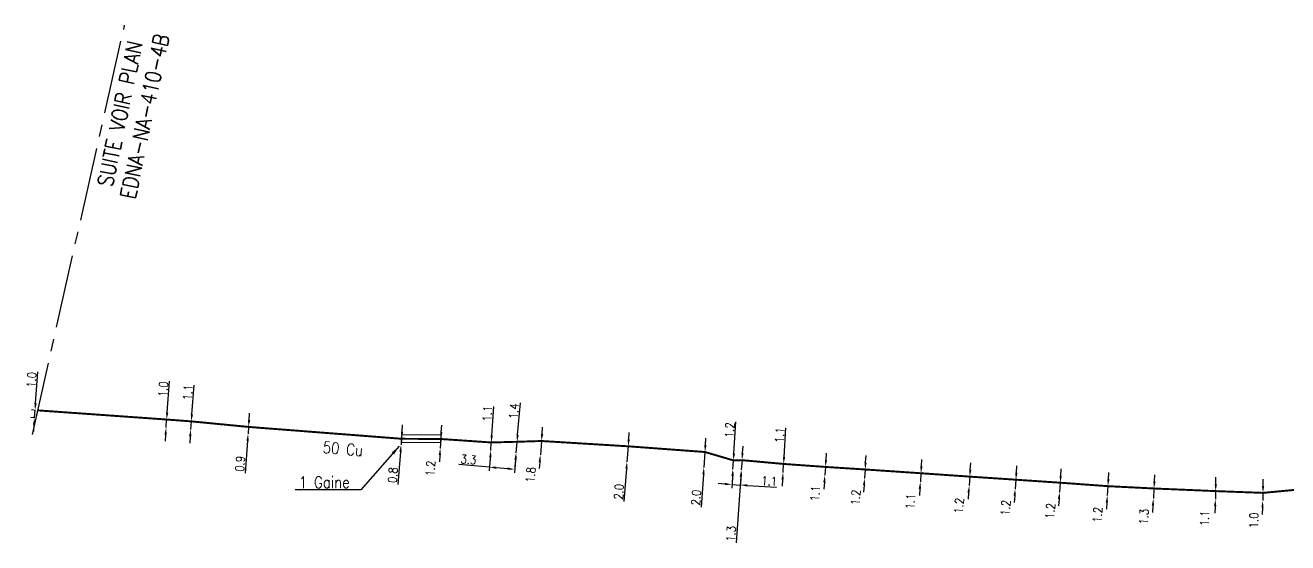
# Model space of a CAD drawing. Header units: millimetres. Extents: x 183999 to 184984, y 126000 to 127000.
# Drawn here: x 184618.1 to 184782, y 126164.8 to 126232.1 of the extents above; entities that cross this region are included whole.
import ezdxf
from ezdxf.enums import TextEntityAlignment as Align

# ---------------------------------------------------------------- set-up
doc = ezdxf.new("R2010")
doc.units = ezdxf.units.MM
doc.header["$PDMODE"] = 34
doc.linetypes.add('CENTER2', pattern=[28.575, 19.05, -3.175, 3.175, -3.175])
doc.layers.get('DEFPOINTS').update_dxf_attribs({"linetype": 'CONTINUOUS'})
for name, color, linetype in [('M_120', 5, 'M_ST_13'), ('M_400', 7, 'CONTINUOUS'), ('M_900', 7, 'CONTINUOUS')]:
    doc.layers.add(name, color=color, linetype=linetype)
doc.styles.get("Standard").update_dxf_attribs({"font": 'romans.shx', "width": 0.85})
doc.linetypes.add('M_ST_13', pattern='A,5,-0.3,["oo",Standard,S=1.5,R=0,X=0,Y=-0.5],-3', length=8.3)
doc.dimstyles.get("Standard").update_dxf_attribs({"dimtxt": 1.5, "dimasz": 1.2, "dimexe": 0.625, "dimexo": 0.625, "dimgap": 0.25, "dimtad": 1, "dimdec": 1, "dimzin": 0, "dimdsep": 46, "dimtxsty": 'Standard', "dimcen": -0.5, "dimadec": 0, "dimazin": 0, "dimtfac": 1, "dimtdec": 1, "dimtmove": 0, "dimatfit": 3, "dimfxl": 1, "dimtolj": 1, "dimtzin": 0, "dimarcsym": 0})

# ---------------------------------------------------------------- blocks, each defined once
blk = doc.blocks.new('*D93')
at = {"layer": 'DEFPOINTS', "color": 0, "linetype": 'Continuous'}
for p in [(184696.38, 126177.34), (184696.22, 126175.34), (184696.22, 126175.34)]:
    blk.add_point(p, dxfattribs=at)
at = {"layer": 'M_120', "color": 0, "linetype": 'Continuous', "lineweight": -2}
for p, q in [((184696.45, 126178.24), (184696.51, 126179.13)), ((184696.38, 126177.34), (184696.22, 126175.34)), ((184696.15, 126174.45), (184695.83, 126170.19))]:
    blk.add_line(p, q, dxfattribs=at)
at = {"layer": 'M_120', "color": 0, "linetype": 'Continuous'}
for points in [[(184696.3, 126178.25), (184696.59, 126178.22), (184696.38, 126177.34)], [(184696, 126174.46), (184696.3, 126174.44), (184696.22, 126175.34)]]:
    blk.add_solid(points, dxfattribs=at)
at = {"layer": 'M_120', "color": 0, "linetype": 'Continuous', "insert": (184695.17, 126171.43), "char_height": 1.125, "attachment_point": 5, "rotation": 85.6024}
blk.add_mtext('\\A1;2.0', dxfattribs=at)
blk = doc.blocks.new('*D94')
at = {"layer": 'DEFPOINTS', "color": 0, "linetype": 'Continuous'}
for p in [(184722, 126174.66), (184721.92, 126173.57), (184721.92, 126173.57)]:
    blk.add_point(p, dxfattribs=at)
at = {"layer": 'M_120', "color": 0, "linetype": 'Continuous', "lineweight": -2}
for p, q in [((184722.07, 126175.56), (184722.13, 126176.46)), ((184722, 126174.66), (184721.92, 126173.57)), ((184721.86, 126172.67), (184721.79, 126171.77))]:
    blk.add_line(p, q, dxfattribs=at)
at = {"layer": 'M_120', "color": 0, "linetype": 'Continuous'}
for points in [[(184721.92, 126175.57), (184722.22, 126175.55), (184722, 126174.66)], [(184721.71, 126172.68), (184722.01, 126172.66), (184721.92, 126173.57)]]:
    blk.add_solid(points, dxfattribs=at)
at = {"layer": 'M_120', "color": 0, "linetype": 'Continuous', "insert": (184720.66, 126171.2), "char_height": 1.125, "attachment_point": 5, "rotation": 85.8707}
blk.add_mtext('\\A1;1.1', dxfattribs=at)
blk = doc.blocks.new('*D95')
at = {"layer": 'DEFPOINTS', "color": 0, "linetype": 'Continuous'}
for p in [(184716.49, 126173.95), (184716.49, 126173.95), (184716.56, 126175.05)]:
    blk.add_point(p, dxfattribs=at)
at = {"layer": 'M_120', "color": 0, "linetype": 'Continuous', "lineweight": -2}
for p, q in [((184716.62, 126175.94), (184716.87, 126179.73)), ((184716.49, 126173.95), (184716.56, 126175.05)), ((184716.43, 126173.05), (184716.37, 126172.15))]:
    blk.add_line(p, q, dxfattribs=at)
at = {"layer": 'M_120', "color": 0, "linetype": 'Continuous'}
for points in [[(184716.47, 126175.95), (184716.77, 126175.93), (184716.56, 126175.05)], [(184716.28, 126173.06), (184716.58, 126173.04), (184716.49, 126173.95)]]:
    blk.add_solid(points, dxfattribs=at)
at = {"layer": 'M_120', "color": 0, "linetype": 'Continuous', "insert": (184716.06, 126178.8), "char_height": 1.125, "attachment_point": 5, "rotation": 86.1606}
blk.add_mtext('\\A1;1.1', dxfattribs=at)
blk = doc.blocks.new('*D96')
at = {"layer": 'DEFPOINTS', "color": 0, "linetype": 'Continuous'}
for p in [(184711.16, 126175.54), (184711.07, 126174.29), (184711.07, 126174.29)]:
    blk.add_point(p, dxfattribs=at)
at = {"layer": 'M_120', "color": 0, "linetype": 'Continuous', "lineweight": -2}
for p, q in [((184711.22, 126176.44), (184711.29, 126177.34)), ((184711.16, 126175.54), (184711.07, 126174.29)), ((184711.01, 126173.4), (184710.41, 126164.81))]:
    blk.add_line(p, q, dxfattribs=at)
at = {"layer": 'M_120', "color": 0, "linetype": 'Continuous'}
for points in [[(184711.08, 126176.45), (184711.37, 126176.43), (184711.16, 126175.54)], [(184710.86, 126173.41), (184711.16, 126173.39), (184711.07, 126174.29)]]:
    blk.add_solid(points, dxfattribs=at)
at = {"layer": 'M_120', "color": 0, "linetype": 'Continuous', "insert": (184709.74, 126165.98), "char_height": 1.125, "attachment_point": 5, "rotation": 85.9994}
blk.add_mtext('\\A1;1.3', dxfattribs=at)
blk = doc.blocks.new('*D97')
at = {"layer": 'DEFPOINTS', "color": 0, "linetype": 'Continuous'}
for p in [(184727.15, 126174.33), (184727.07, 126173.19), (184727.07, 126173.19)]:
    blk.add_point(p, dxfattribs=at)
at = {"layer": 'M_120', "color": 0, "linetype": 'Continuous', "lineweight": -2}
for p, q in [((184727.21, 126175.23), (184727.27, 126176.13)), ((184727.15, 126174.33), (184727.07, 126173.19)), ((184727.01, 126172.29), (184726.95, 126171.39))]:
    blk.add_line(p, q, dxfattribs=at)
at = {"layer": 'M_120', "color": 0, "linetype": 'Continuous'}
for points in [[(184727.06, 126175.24), (184727.36, 126175.22), (184727.15, 126174.33)], [(184726.86, 126172.3), (184727.16, 126172.28), (184727.07, 126173.19)]]:
    blk.add_solid(points, dxfattribs=at)
at = {"layer": 'M_120', "color": 0, "linetype": 'Continuous', "insert": (184725.92, 126170.69), "char_height": 1.125, "attachment_point": 5, "rotation": 86.127}
blk.add_mtext('\\A1;1.2', dxfattribs=at)
blk = doc.blocks.new('*D98')
at = {"layer": 'DEFPOINTS', "color": 0, "linetype": 'Continuous'}
for p in [(184734.4, 126173.84), (184734.32, 126172.74), (184734.32, 126172.74)]:
    blk.add_point(p, dxfattribs=at)
at = {"layer": 'M_120', "color": 0, "linetype": 'Continuous', "lineweight": -2}
for p, q in [((184734.46, 126174.73), (184734.52, 126175.63)), ((184734.4, 126173.84), (184734.32, 126172.74)), ((184734.26, 126171.84), (184734.2, 126170.94))]:
    blk.add_line(p, q, dxfattribs=at)
at = {"layer": 'M_120', "color": 0, "linetype": 'Continuous'}
for points in [[(184734.31, 126174.74), (184734.61, 126174.72), (184734.4, 126173.84)], [(184734.11, 126171.85), (184734.41, 126171.83), (184734.32, 126172.74)]]:
    blk.add_solid(points, dxfattribs=at)
at = {"layer": 'M_120', "color": 0, "linetype": 'Continuous', "insert": (184733.02, 126170.17), "char_height": 1.125, "attachment_point": 5, "rotation": 86.0529}
blk.add_mtext('\\A1;1.1', dxfattribs=at)
blk = doc.blocks.new('*D99')
at = {"layer": 'DEFPOINTS', "color": 0, "linetype": 'Continuous'}
for p in [(184740.66, 126172.25), (184740.66, 126172.25), (184740.74, 126173.4)]:
    blk.add_point(p, dxfattribs=at)
at = {"layer": 'M_120', "color": 0, "linetype": 'Continuous', "lineweight": -2}
for p, q in [((184740.81, 126174.3), (184740.87, 126175.2)), ((184740.74, 126173.4), (184740.66, 126172.25)), ((184740.59, 126171.36), (184740.52, 126170.46))]:
    blk.add_line(p, q, dxfattribs=at)
at = {"layer": 'M_120', "color": 0, "linetype": 'Continuous'}
for points in [[(184740.66, 126174.31), (184740.96, 126174.29), (184740.74, 126173.4)], [(184740.44, 126171.37), (184740.74, 126171.35), (184740.66, 126172.25)]]:
    blk.add_solid(points, dxfattribs=at)
at = {"layer": 'M_120', "color": 0, "linetype": 'Continuous', "insert": (184739.34, 126169.62), "char_height": 1.125, "attachment_point": 5, "rotation": 85.7316}
blk.add_mtext('\\A1;1.2', dxfattribs=at)
blk = doc.blocks.new('*D100')
at = {"layer": 'DEFPOINTS', "color": 0, "linetype": 'Continuous'}
for p in [(184746.73, 126173), (184746.64, 126171.82), (184746.64, 126171.82)]:
    blk.add_point(p, dxfattribs=at)
at = {"layer": 'M_120', "color": 0, "linetype": 'Continuous', "lineweight": -2}
for p, q in [((184746.79, 126173.89), (184746.86, 126174.79)), ((184746.73, 126173), (184746.64, 126171.82)), ((184747.19, 126172.96), (184747.19, 126172.96)), ((184746.57, 126170.92), (184746.51, 126170.02))]:
    blk.add_line(p, q, dxfattribs=at)
at = {"layer": 'M_120', "color": 0, "linetype": 'Continuous'}
for points in [[(184746.64, 126173.9), (184746.94, 126173.88), (184746.73, 126173)], [(184746.42, 126170.93), (184746.72, 126170.91), (184746.64, 126171.82)]]:
    blk.add_solid(points, dxfattribs=at)
at = {"layer": 'M_120', "color": 0, "linetype": 'Continuous', "insert": (184745.38, 126169.34), "char_height": 1.125, "attachment_point": 5, "rotation": 85.8113}
blk.add_mtext('\\A1;1.2', dxfattribs=at)
blk = doc.blocks.new('*D101')
at = {"layer": 'DEFPOINTS', "color": 0, "linetype": 'Continuous'}
for p in [(184752.49, 126172.61), (184752.4, 126171.39), (184752.4, 126171.39)]:
    blk.add_point(p, dxfattribs=at)
at = {"layer": 'M_120', "color": 0, "linetype": 'Continuous', "lineweight": -2}
for p, q in [((184752.55, 126173.51), (184752.61, 126174.41)), ((184752.49, 126172.61), (184752.4, 126171.39)), ((184752.33, 126170.5), (184752.27, 126169.6))]:
    blk.add_line(p, q, dxfattribs=at)
at = {"layer": 'M_120', "color": 0, "linetype": 'Continuous'}
for points in [[(184752.4, 126173.52), (184752.7, 126173.5), (184752.49, 126172.61)], [(184752.18, 126170.51), (184752.48, 126170.49), (184752.4, 126171.39)]]:
    blk.add_solid(points, dxfattribs=at)
at = {"layer": 'M_120', "color": 0, "linetype": 'Continuous', "insert": (184751.19, 126168.94), "char_height": 1.125, "attachment_point": 5, "rotation": 85.8897}
blk.add_mtext('\\A1;1.2', dxfattribs=at)
blk = doc.blocks.new('*D102')
at = {"layer": 'DEFPOINTS', "color": 0, "linetype": 'Continuous'}
for p in [(184758.68, 126172.16), (184758.6, 126170.96), (184758.6, 126170.96)]:
    blk.add_point(p, dxfattribs=at)
at = {"layer": 'M_120', "color": 0, "linetype": 'Continuous', "lineweight": -2}
for p, q in [((184758.74, 126173.06), (184758.8, 126173.95)), ((184758.68, 126172.16), (184758.6, 126170.96)), ((184758.54, 126170.06), (184758.48, 126169.16))]:
    blk.add_line(p, q, dxfattribs=at)
at = {"layer": 'M_120', "color": 0, "linetype": 'Continuous'}
for points in [[(184758.59, 126173.07), (184758.89, 126173.05), (184758.68, 126172.16)], [(184758.39, 126170.07), (184758.69, 126170.05), (184758.6, 126170.96)]]:
    blk.add_solid(points, dxfattribs=at)
at = {"layer": 'M_120', "color": 0, "linetype": 'Continuous', "insert": (184757.33, 126168.44), "char_height": 1.125, "attachment_point": 5, "rotation": 86.0779}
blk.add_mtext('\\A1;1.2', dxfattribs=at)
blk = doc.blocks.new('*D103')
at = {"layer": 'DEFPOINTS', "color": 0, "linetype": 'Continuous'}
for p in [(184764.58, 126170.56), (184764.58, 126170.56), (184764.66, 126171.86)]:
    blk.add_point(p, dxfattribs=at)
at = {"layer": 'M_120', "color": 0, "linetype": 'Continuous', "lineweight": -2}
for p, q in [((184764.73, 126172.75), (184764.79, 126173.65)), ((184764.11, 126170.59), (184764.11, 126170.59)), ((184764.2, 126171.89), (184764.2, 126171.89)), ((184764.66, 126171.86), (184764.58, 126170.56)), ((184764.52, 126169.66), (184764.46, 126168.76))]:
    blk.add_line(p, q, dxfattribs=at)
at = {"layer": 'M_120', "color": 0, "linetype": 'Continuous'}
for points in [[(184764.58, 126172.76), (184764.87, 126172.74), (184764.66, 126171.86)], [(184764.37, 126169.67), (184764.67, 126169.65), (184764.58, 126170.56)]]:
    blk.add_solid(points, dxfattribs=at)
at = {"layer": 'M_120', "color": 0, "linetype": 'Continuous', "insert": (184763.34, 126168.2), "char_height": 1.125, "attachment_point": 5, "rotation": 86.1618}
blk.add_mtext('\\A1;1.3', dxfattribs=at)
blk = doc.blocks.new('*D104')
at = {"layer": 'DEFPOINTS', "color": 0, "linetype": 'Continuous'}
for p in [(184772.63, 126170.47), (184772.63, 126170.47), (184772.66, 126171.52)]:
    blk.add_point(p, dxfattribs=at)
at = {"layer": 'M_120', "color": 0, "linetype": 'Continuous', "lineweight": -2}
for p, q in [((184772.69, 126172.42), (184772.71, 126173.32)), ((184772.66, 126171.52), (184772.63, 126170.47)), ((184773.13, 126171.5), (184773.13, 126171.5)), ((184772.61, 126169.57), (184772.58, 126168.67))]:
    blk.add_line(p, q, dxfattribs=at)
at = {"layer": 'M_120', "color": 0, "linetype": 'Continuous'}
for points in [[(184772.54, 126172.42), (184772.84, 126172.41), (184772.66, 126171.52)], [(184772.46, 126169.57), (184772.76, 126169.56), (184772.63, 126170.47)]]:
    blk.add_solid(points, dxfattribs=at)
at = {"layer": 'M_120', "color": 0, "linetype": 'Continuous', "insert": (184771.24, 126167.98), "char_height": 1.125, "attachment_point": 5, "rotation": 88.3444}
blk.add_mtext('\\A1;1.1', dxfattribs=at)
blk = doc.blocks.new('*D105')
at = {"layer": 'DEFPOINTS', "color": 0, "linetype": 'Continuous'}
for p in [(184706.35, 126176.6), (184706.21, 126174.6), (184706.21, 126174.6)]:
    blk.add_point(p, dxfattribs=at)
at = {"layer": 'M_120', "color": 0, "linetype": 'Continuous', "lineweight": -2}
for p, q in [((184706.41, 126177.49), (184706.47, 126178.39)), ((184706.35, 126176.6), (184706.21, 126174.6)), ((184706.15, 126173.7), (184705.86, 126169.44))]:
    blk.add_line(p, q, dxfattribs=at)
at = {"layer": 'M_120', "color": 0, "linetype": 'Continuous'}
for points in [[(184706.26, 126177.5), (184706.56, 126177.48), (184706.35, 126176.6)], [(184706, 126173.71), (184706.3, 126173.69), (184706.21, 126174.6)]]:
    blk.add_solid(points, dxfattribs=at)
at = {"layer": 'M_120', "color": 0, "linetype": 'Continuous', "insert": (184705.19, 126170.68), "char_height": 1.125, "attachment_point": 5, "rotation": 86.0619}
blk.add_mtext('\\A1;2.0', dxfattribs=at)
blk = doc.blocks.new('*D106')
at = {"layer": 'DEFPOINTS', "color": 0, "linetype": 'Continuous'}
for p in [(184709.98, 126174.36), (184711.07, 126174.29), (184710.95, 126172.31)]:
    blk.add_point(p, dxfattribs=at)
at = {"layer": 'M_120', "color": 0, "linetype": 'Continuous', "lineweight": -2}
for p, q in [((184709.95, 126173.9), (184709.82, 126171.92)), ((184711.05, 126173.83), (184710.92, 126171.85)), ((184708.95, 126172.44), (184708.06, 126172.5)), ((184709.85, 126172.38), (184710.95, 126172.31)), ((184711.85, 126172.26), (184715.64, 126172.02))]:
    blk.add_line(p, q, dxfattribs=at)
at = {"layer": 'M_120', "color": 0, "linetype": 'Continuous'}
for points in [[(184708.96, 126172.59), (184708.94, 126172.29), (184709.85, 126172.38)], [(184711.86, 126172.41), (184711.84, 126172.11), (184710.95, 126172.31)]]:
    blk.add_solid(points, dxfattribs=at)
at = {"layer": 'M_120', "color": 0, "linetype": 'Continuous', "insert": (184714.7, 126172.83), "char_height": 1.125, "attachment_point": 5, "rotation": 356.3831}
blk.add_mtext('\\A1;1.1', dxfattribs=at)
blk = doc.blocks.new('*D107')
at = {"layer": 'DEFPOINTS', "color": 0, "linetype": 'Continuous'}
for p in [(184710.05, 126175.51), (184709.98, 126174.36), (184709.98, 126174.36)]:
    blk.add_point(p, dxfattribs=at)
at = {"layer": 'M_120', "color": 0, "linetype": 'Continuous', "lineweight": -2}
for p, q in [((184710.11, 126176.41), (184710.37, 126180.52)), ((184709.98, 126174.36), (184710.05, 126175.51)), ((184709.92, 126173.46), (184709.86, 126172.57))]:
    blk.add_line(p, q, dxfattribs=at)
at = {"layer": 'M_120', "color": 0, "linetype": 'Continuous'}
for points in [[(184709.96, 126176.42), (184710.26, 126176.4), (184710.05, 126175.51)], [(184709.77, 126173.47), (184710.07, 126173.46), (184709.98, 126174.36)]]:
    blk.add_solid(points, dxfattribs=at)
at = {"layer": 'M_120', "color": 0, "linetype": 'Continuous', "insert": (184709.55, 126179.44), "char_height": 1.125, "attachment_point": 5, "rotation": 86.3831}
blk.add_mtext('\\A1;1.2', dxfattribs=at)
blk = doc.blocks.new('*D108')
at = {"layer": 'DEFPOINTS', "color": 0, "linetype": 'Continuous'}
for p in [(184685.12, 126178.03), (184684.97, 126176.24), (184684.97, 126176.24)]:
    blk.add_point(p, dxfattribs=at)
at = {"layer": 'M_120', "color": 0, "linetype": 'Continuous', "lineweight": -2}
for p, q in [((184685.19, 126178.93), (184685.26, 126179.83)), ((184685.12, 126178.03), (184684.97, 126176.24)), ((184684.89, 126175.34), (184684.82, 126174.44))]:
    blk.add_line(p, q, dxfattribs=at)
at = {"layer": 'M_120', "color": 0, "linetype": 'Continuous'}
for points in [[(184685.04, 126178.94), (184685.34, 126178.92), (184685.12, 126178.03)], [(184684.74, 126175.35), (184685.04, 126175.33), (184684.97, 126176.24)]]:
    blk.add_solid(points, dxfattribs=at)
at = {"layer": 'M_120', "color": 0, "linetype": 'Continuous', "insert": (184683.71, 126173.63), "char_height": 1.125, "attachment_point": 5, "rotation": 85.2802}
blk.add_mtext('\\A1;1.8', dxfattribs=at)
blk = doc.blocks.new('*D109')
at = {"layer": 'DEFPOINTS', "color": 0, "linetype": 'Continuous'}
for p in [(184678.6, 126177.84), (184678.53, 126176.79), (184678.53, 126176.79)]:
    blk.add_point(p, dxfattribs=at)
at = {"layer": 'M_120', "color": 0, "linetype": 'Continuous', "lineweight": -2}
for p, q in [((184678.66, 126178.74), (184678.92, 126182.52)), ((184678.53, 126176.79), (184678.6, 126177.84)), ((184678.47, 126175.89), (184678.41, 126174.99))]:
    blk.add_line(p, q, dxfattribs=at)
at = {"layer": 'M_120', "color": 0, "linetype": 'Continuous'}
for points in [[(184678.51, 126178.75), (184678.81, 126178.73), (184678.6, 126177.84)], [(184678.32, 126175.9), (184678.62, 126175.88), (184678.53, 126176.79)]]:
    blk.add_solid(points, dxfattribs=at)
at = {"layer": 'M_120', "color": 0, "linetype": 'Continuous', "insert": (184678.1, 126181.59), "char_height": 1.125, "attachment_point": 5, "rotation": 86.1856}
blk.add_mtext('\\A1;1.1', dxfattribs=at)
blk = doc.blocks.new('*D110')
at = {"layer": 'DEFPOINTS', "color": 0, "linetype": 'Continuous'}
for p in [(184678.53, 126176.79), (184681.82, 126176.51), (184678.35, 126174.64)]:
    blk.add_point(p, dxfattribs=at)
at = {"layer": 'M_120', "color": 0, "linetype": 'Continuous', "lineweight": -2}
for p, q in [((184678.49, 126176.32), (184678.31, 126174.17)), ((184681.78, 126176.04), (184681.6, 126173.89)), ((184678.35, 126174.64), (184674.39, 126174.98)), ((184680.74, 126174.43), (184679.24, 126174.56))]:
    blk.add_line(p, q, dxfattribs=at)
at = {"layer": 'M_120', "color": 0, "linetype": 'Continuous'}
for points in [[(184679.26, 126174.71), (184679.23, 126174.41), (184678.35, 126174.64)], [(184680.75, 126174.58), (184680.73, 126174.28), (184681.64, 126174.35)]]:
    blk.add_solid(points, dxfattribs=at)
at = {"layer": 'M_120', "color": 0, "linetype": 'Continuous', "insert": (184675.64, 126175.62), "char_height": 1.125, "attachment_point": 5, "rotation": 355.0963}
blk.add_mtext('\\A1;3.3', dxfattribs=at)
blk = doc.blocks.new('*D111')
at = {"layer": 'DEFPOINTS', "color": 0, "linetype": 'Continuous'}
for p in [(184681.94, 126177.93), (184681.82, 126176.51), (184681.82, 126176.51)]:
    blk.add_point(p, dxfattribs=at)
at = {"layer": 'M_120', "color": 0, "linetype": 'Continuous', "lineweight": -2}
for p, q in [((184682.02, 126178.83), (184682.38, 126182.98)), ((184681.82, 126176.51), (184681.94, 126177.93)), ((184681.74, 126175.61), (184681.67, 126174.71))]:
    blk.add_line(p, q, dxfattribs=at)
at = {"layer": 'M_120', "color": 0, "linetype": 'Continuous'}
for points in [[(184681.87, 126178.84), (184682.17, 126178.82), (184681.94, 126177.93)], [(184681.59, 126175.62), (184681.89, 126175.6), (184681.82, 126176.51)]]:
    blk.add_solid(points, dxfattribs=at)
at = {"layer": 'M_120', "color": 0, "linetype": 'Continuous', "insert": (184681.53, 126181.91), "char_height": 1.125, "attachment_point": 5, "rotation": 85.0963}
blk.add_mtext('\\A1;1.4', dxfattribs=at)
blk = doc.blocks.new('*D112')
at = {"layer": 'DEFPOINTS', "color": 0, "linetype": 'Continuous'}
for p in [(184778.81, 126171.29), (184778.78, 126170.29), (184778.78, 126170.29)]:
    blk.add_point(p, dxfattribs=at)
at = {"layer": 'M_120', "color": 0, "linetype": 'Continuous', "lineweight": -2}
for p, q in [((184778.83, 126172.19), (184778.86, 126173.09)), ((184778.81, 126171.29), (184778.78, 126170.29)), ((184779.28, 126171.28), (184779.28, 126171.28)), ((184778.75, 126169.39), (184778.73, 126168.49)), ((184779.25, 126170.28), (184779.25, 126170.28))]:
    blk.add_line(p, q, dxfattribs=at)
at = {"layer": 'M_120', "color": 0, "linetype": 'Continuous'}
for points in [[(184778.68, 126172.19), (184778.98, 126172.18), (184778.81, 126171.29)], [(184778.6, 126169.39), (184778.9, 126169.39), (184778.78, 126170.29)]]:
    blk.add_solid(points, dxfattribs=at)
at = {"layer": 'M_120', "color": 0, "linetype": 'Continuous', "insert": (184777.63, 126167.71), "char_height": 1.125, "attachment_point": 5, "rotation": 88.3444}
blk.add_mtext('\\A1;1.0', dxfattribs=at)
blk = doc.blocks.new('*D120')
at = {"layer": 'DEFPOINTS', "color": 0, "linetype": 'Continuous'}
for p in [(184671.97, 126177.1), (184671.97, 126177.1), (184672.05, 126178.29)]:
    blk.add_point(p, dxfattribs=at)
at = {"layer": 'M_120', "color": 0, "linetype": 'Continuous', "lineweight": -2}
for p, q in [((184672.11, 126179.19), (184672.17, 126180.09)), ((184672.05, 126178.29), (184671.97, 126177.1)), ((184672.44, 126177.07), (184672.44, 126177.07)), ((184672.52, 126178.26), (184672.52, 126178.26)), ((184671.92, 126176.2), (184671.86, 126175.31))]:
    blk.add_line(p, q, dxfattribs=at)
at = {"layer": 'M_120', "color": 0, "linetype": 'Continuous'}
for points in [[(184671.96, 126179.2), (184672.26, 126179.18), (184672.05, 126178.29)], [(184671.77, 126176.21), (184672.07, 126176.19), (184671.97, 126177.1)]]:
    blk.add_solid(points, dxfattribs=at)
at = {"layer": 'M_120', "color": 0, "linetype": 'Continuous', "insert": (184670.7, 126174.46), "char_height": 1.125, "attachment_point": 5, "rotation": 86.3164}
blk.add_mtext('\\A1;1.2', dxfattribs=at)
blk = doc.blocks.new('*D121')
at = {"layer": 'DEFPOINTS', "color": 0, "linetype": 'Continuous'}
for p in [(184666.88, 126177.52), (184666.88, 126177.52), (184666.95, 126178.32)]:
    blk.add_point(p, dxfattribs=at)
at = {"layer": 'M_120', "color": 0, "linetype": 'Continuous', "lineweight": -2}
for p, q in [((184667.02, 126179.22), (184667.09, 126180.12)), ((184666.95, 126178.32), (184666.88, 126177.52)), ((184666.81, 126176.62), (184666.46, 126172.36))]:
    blk.add_line(p, q, dxfattribs=at)
at = {"layer": 'M_120', "color": 0, "linetype": 'Continuous'}
for points in [[(184666.87, 126179.23), (184667.17, 126179.21), (184666.95, 126178.32)], [(184666.66, 126176.63), (184666.96, 126176.61), (184666.88, 126177.52)]]:
    blk.add_solid(points, dxfattribs=at)
at = {"layer": 'M_120', "color": 0, "linetype": 'Continuous', "insert": (184665.81, 126173.6), "char_height": 1.125, "attachment_point": 5, "rotation": 85.3578}
blk.add_mtext('\\A1;0.8', dxfattribs=at)
blk = doc.blocks.new('*D122')
at = {"layer": 'DEFPOINTS', "color": 0, "linetype": 'Continuous'}
for p in [(184647.01, 126178.96), (184647.01, 126178.96), (184647.08, 126179.86)]:
    blk.add_point(p, dxfattribs=at)
at = {"layer": 'M_120', "color": 0, "linetype": 'Continuous', "lineweight": -2}
for p, q in [((184647.14, 126180.75), (184647.21, 126181.65)), ((184647.08, 126179.86), (184647.01, 126178.96)), ((184646.95, 126178.06), (184646.64, 126173.85))]:
    blk.add_line(p, q, dxfattribs=at)
at = {"layer": 'M_120', "color": 0, "linetype": 'Continuous'}
for points in [[(184646.99, 126180.77), (184647.29, 126180.74), (184647.08, 126179.86)], [(184646.8, 126178.07), (184647.1, 126178.05), (184647.01, 126178.96)]]:
    blk.add_solid(points, dxfattribs=at)
at = {"layer": 'M_120', "color": 0, "linetype": 'Continuous', "insert": (184645.98, 126175.07), "char_height": 1.125, "attachment_point": 5, "rotation": 85.843}
blk.add_mtext('\\A1;0.9', dxfattribs=at)
blk = doc.blocks.new('*D123')
at = {"layer": 'DEFPOINTS', "color": 0, "linetype": 'Continuous'}
for p in [(184639.65, 126180.58), (184639.57, 126179.54), (184639.57, 126179.54)]:
    blk.add_point(p, dxfattribs=at)
at = {"layer": 'M_120', "color": 0, "linetype": 'Continuous', "lineweight": -2}
for p, q in [((184639.72, 126181.48), (184640.01, 126185.27)), ((184639.57, 126179.54), (184639.65, 126180.58)), ((184639.5, 126178.64), (184639.43, 126177.74))]:
    blk.add_line(p, q, dxfattribs=at)
at = {"layer": 'M_120', "color": 0, "linetype": 'Continuous'}
for points in [[(184639.57, 126181.49), (184639.87, 126181.47), (184639.65, 126180.58)], [(184639.35, 126178.65), (184639.65, 126178.63), (184639.57, 126179.54)]]:
    blk.add_solid(points, dxfattribs=at)
at = {"layer": 'M_120', "color": 0, "linetype": 'Continuous', "insert": (184639.19, 126184.34), "char_height": 1.125, "attachment_point": 5, "rotation": 85.6215}
blk.add_mtext('\\A1;1.1', dxfattribs=at)
blk = doc.blocks.new('*D124')
at = {"layer": 'DEFPOINTS', "color": 0, "linetype": 'Continuous'}
for p in [(184636.44, 126180.82), (184636.37, 126179.78), (184636.37, 126179.78)]:
    blk.add_point(p, dxfattribs=at)
at = {"layer": 'M_120', "color": 0, "linetype": 'Continuous', "lineweight": -2}
for p, q in [((184636.51, 126181.72), (184636.82, 126185.82)), ((184636.37, 126179.78), (184636.44, 126180.82)), ((184636.3, 126178.88), (184636.23, 126177.99))]:
    blk.add_line(p, q, dxfattribs=at)
at = {"layer": 'M_120', "color": 0, "linetype": 'Continuous'}
for points in [[(184636.36, 126181.73), (184636.66, 126181.7), (184636.44, 126180.82)], [(184636.15, 126178.89), (184636.45, 126178.87), (184636.37, 126179.78)]]:
    blk.add_solid(points, dxfattribs=at)
at = {"layer": 'M_120', "color": 0, "linetype": 'Continuous', "insert": (184635.99, 126184.76), "char_height": 1.125, "attachment_point": 5, "rotation": 85.7015}
blk.add_mtext('\\A1;1.0', dxfattribs=at)
blk = doc.blocks.new('*D125')
at = {"layer": 'DEFPOINTS', "color": 0, "linetype": 'Continuous'}
for p in [(184619.7, 126182.01), (184619.28, 126181.04), (184619.63, 126181.02)]:
    blk.add_point(p, dxfattribs=at)
at = {"layer": 'M_120', "color": 0, "linetype": 'Continuous', "lineweight": -2}
for p, q in [((184619.42, 126182.94), (184619.72, 126187.04)), ((184619.23, 126182.05), (184618.89, 126182.07)), ((184619.28, 126181.04), (184619.35, 126182.04)), ((184619.16, 126181.05), (184618.81, 126181.08)), ((184619.21, 126180.14), (184619.15, 126179.25))]:
    blk.add_line(p, q, dxfattribs=at)
at = {"layer": 'M_120', "color": 0, "linetype": 'Continuous'}
for points in [[(184619.27, 126182.95), (184619.57, 126182.92), (184619.35, 126182.04)], [(184619.06, 126180.15), (184619.36, 126180.13), (184619.28, 126181.04)]]:
    blk.add_solid(points, dxfattribs=at)
at = {"layer": 'M_120', "color": 0, "linetype": 'Continuous', "insert": (184618.89, 126185.98), "char_height": 1.125, "attachment_point": 5, "rotation": 85.7815}
blk.add_mtext('\\A1;1.0', dxfattribs=at)

msp = doc.modelspace()

# ---------------------------------------------------------------- linework, layer by layer
at = {"layer": 'M_120'}
msp.add_lwpolyline([(184786.42, 126172, 0.25, 0.25, 0), (184778.81, 126171.29, 0.25, 0.25, 0), (184772.66, 126171.52, 0.25, 0.25, 0), (184764.66, 126171.86, 0.25, 0.25, 0), (184758.68, 126172.16, 0.25, 0.25, 0), (184752.49, 126172.61, 0.25, 0.25, 0), (184746.73, 126173, 0.25, 0.25, 0), (184740.74, 126173.4, 0.25, 0.25, 0), (184734.4, 126173.84, 0.25, 0.25, 0), (184727.15, 126174.33, 0.25, 0.25, 0), (184722, 126174.66, 0.25, 0.25, 0), (184716.56, 126175.05, 0.25, 0.25, 0), (184711.16, 126175.54, 0.25, 0.25, 0), (184710.05, 126175.51, 0.25, 0.25, 0), (184706.35, 126176.6, 0.25, 0.25, 0), (184696.38, 126177.34, 0.25, 0.25, 0), (184685.12, 126178.03, 0.25, 0.25, 0), (184681.94, 126177.93, 0.25, 0.25, 0), (184678.6, 126177.84, 0.25, 0.25, 0), (184672.05, 126178.29, 0.25, 0.25, 0), (184666.95, 126178.32, 0.25, 0.25, 0), (184647.08, 126179.86, 0.25, 0.25, 0), (184639.65, 126180.58, 0.25, 0.25, 0), (184636.44, 126180.82, 0.25, 0.25, 0), (184619.7, 126182.01, 0, 0, 0)], format="xyseb", dxfattribs=at)
at = {"layer": 'M_400', "color": 7, "linetype": 'CONTINUOUS'}
for p, q in [((184672.05, 126178.79), (184666.95, 126178.82)), ((184666.95, 126178.82), (184666.95, 126178.32)), ((184672.05, 126178.79), (184672.05, 126178.29)), ((184666.94, 126177.82), (184666.95, 126178.32)), ((184672.05, 126177.79), (184666.94, 126177.82)), ((184672.05, 126177.79), (184672.05, 126178.29))]:
    msp.add_line(p, q, dxfattribs=at)
at = {"layer": 'M_900', "linetype": 'CENTER2', "ltscale": 0.5, "flags": 128}
msp.add_lwpolyline([(184619, 126178.87), (184630.98, 126232.06)], dxfattribs=at)

# ---------------------------------------------------------------- texts
at = {"layer": 'M_120', "width": 0.85}
msp.add_text('50 Cu', height=1.5, rotation=354.8222, dxfattribs=at).set_placement((184659.33, 126177.01), align=Align.MIDDLE)
at = {"layer": 'M_400', "insert": (184660.22, 126172.67), "char_height": 1.5, "attachment_point": 6}
msp.add_mtext('1 Gaine', dxfattribs=at)
at = {"layer": 'M_900', "width": 0.85}
for s, p in [('SUITE VOIR PLAN', (184631.36, 126220.36)), ('EDNA-NA-410-4B', (184634.58, 126219.99))]:
    msp.add_text(s, height=2, rotation=78.1493, dxfattribs=at).set_placement(p, align=Align.CENTER)

# ---------------------------------------------------------------- dimensions: what is measured, and where the dimension line sits
at = {"layer": 'M_120', "linetype": 'Continuous'}
for base, p1, p2, angle, override, picture, middle in [((184619.28, 126181.04), (184619.7, 126182.01), (184619.63, 126181.02), 85.7815, {"dimscale": 0.75}, '*D125', (184619.64, 126185.92)), ((184636.37, 126179.78), (184636.44, 126180.82), (184636.37, 126179.78), 85.7015, {"dimscale": 0.75}, '*D124', (184636.74, 126184.7)), ((184639.5714, 126179.5353), (184639.6516, 126180.5822), (184639.5714, 126179.5353), 85.6215, {"dimscale": 0.75}, '*D123', (184639.935, 126184.2839)), ((184678.53278, 126176.78995), (184678.60263, 126177.83762), (184678.53278, 126176.78995), 86.18561, {"dimscale": 0.75}, '*D109', (184678.8496, 126181.5419)), ((184681.82, 126176.51), (184681.94, 126177.93), (184681.82, 126176.51), 85.0963, {"dimscale": 0.75}, '*D111', (184682.28, 126181.84)), ((184647.01, 126178.96), (184647.08, 126179.86), (184647.01, 126178.96), 85.843, {"dimscale": 0.75}, '*D122', (184646.73, 126175.01)), ((184709.9769, 126174.363), (184710.0494, 126175.5107), (184709.9769, 126174.363), 86.3831, {"dimscale": 0.75}, '*D107', (184710.2951, 126179.3976)), ((184666.88, 126177.52), (184666.95, 126178.32), (184666.88, 126177.52), 85.3578, {"dimscale": 0.75}, '*D121', (184666.56, 126173.54)), ((184671.97, 126177.1), (184672.05, 126178.29), (184671.97, 126177.1), 86.3164, {"dimscale": 0.75, "dimtmove": 2}, '*D120', (184670.7, 126174.46)), ((184684.97, 126176.24), (184685.12, 126178.03), (184684.97, 126176.24), 85.2802, {"dimscale": 0.75, "dimtmove": 2}, '*D108', (184683.71, 126173.63)), ((184696.22, 126175.34), (184696.38, 126177.34), (184696.22, 126175.34), 85.6024, {"dimscale": 0.75}, '*D93', (184695.92, 126171.37)), ((184716.49, 126173.95), (184716.56, 126175.05), (184716.49, 126173.95), 86.1606, {"dimscale": 0.75}, '*D95', (184716.81, 126178.75)), ((184706.21, 126174.6), (184706.35, 126176.6), (184706.21, 126174.6), 86.0619, {"dimscale": 0.75}, '*D105', (184705.94, 126170.62)), ((184711.074686, 126174.293634), (184711.161896, 126175.540588), (184711.074686, 126174.293634), 85.999357, {"dimscale": 0.75}, '*D96', (184710.48936, 126165.924435)), ((184678.35, 126174.64), (184681.82, 126176.51), (184678.53, 126176.79), 355.0963, {"dimscale": 0.75}, '*D110', (184675.57, 126174.87)), ((184721.92, 126173.57), (184722, 126174.66), (184721.92, 126173.57), 85.8707, {"dimscale": 0.75, "dimtmove": 2}, '*D94', (184720.66, 126171.2)), ((184727.07, 126173.19), (184727.15, 126174.33), (184727.07, 126173.19), 86.127, {"dimscale": 0.75, "dimtmove": 2}, '*D97', (184725.92, 126170.69)), ((184734.32, 126172.74), (184734.4, 126173.84), (184734.32, 126172.74), 86.0529, {"dimscale": 0.75, "dimtmove": 2}, '*D98', (184733.02, 126170.17)), ((184710.95, 126172.31), (184709.98, 126174.36), (184711.07, 126174.29), 176.3831, {"dimscale": 0.75}, '*D106', (184714.65, 126172.08)), ((184740.6553, 126172.2547), (184740.7409, 126173.4015), (184740.6553, 126172.2547), 85.7316, {"dimscale": 0.75, "dimtmove": 2}, '*D99', (184739.3384, 126169.6155)), ((184746.64, 126171.82), (184746.73, 126173), (184746.64, 126171.82), 85.8113, {"dimscale": 0.75, "dimtmove": 2}, '*D100', (184745.38, 126169.34)), ((184752.4, 126171.39), (184752.49, 126172.61), (184752.4, 126171.39), 85.8897, {"dimscale": 0.75, "dimtmove": 2}, '*D101', (184751.19, 126168.94)), ((184758.6, 126170.96), (184758.68, 126172.16), (184758.6, 126170.96), 86.0779, {"dimscale": 0.75, "dimtmove": 2}, '*D102', (184757.33, 126168.44)), ((184764.58, 126170.56), (184764.66, 126171.86), (184764.58, 126170.56), 86.1618, {"dimscale": 0.75, "dimtmove": 2}, '*D103', (184763.34, 126168.2)), ((184772.63199, 126170.4673), (184772.66232, 126171.51686), (184772.63199, 126170.4673), 88.34444, {"dimscale": 0.75, "dimtmove": 2}, '*D104', (184771.24122, 126167.97873)), ((184778.78, 126170.29), (184778.81, 126171.29), (184778.78, 126170.29), 88.3444, {"dimscale": 0.75, "dimtmove": 2}, '*D112', (184777.63, 126167.71))]:
    dim = msp.add_linear_dim(base=base, p1=p1, p2=p2, angle=angle, dimstyle='Standard', override=override, dxfattribs=at)
    dim.commit()
    dim.dimension.update_dxf_attribs({"geometry": picture, "text_midpoint": middle, "dimtype": 160})

# ---------------------------------------------------------------- leaders
at = {"layer": 'M_400', "annotation_type": 0, "has_hookline": 1, "hookline_direction": 1, "text_width": 7.1}
msp.add_leader([(184666.63, 126177.34), (184661.67, 126171.67), (184660.47, 126171.67)], dimstyle='Standard', dxfattribs=at)

doc.saveas('drawing.dxf')
